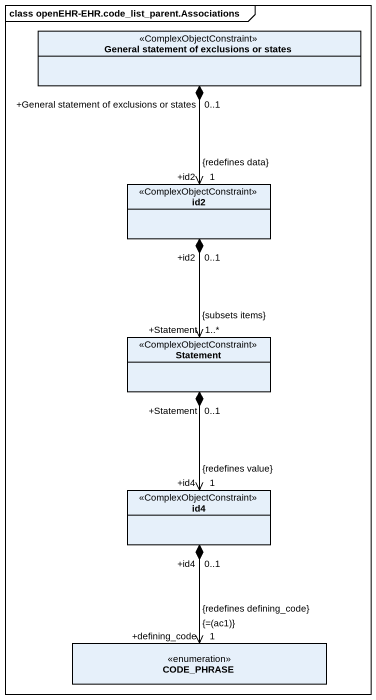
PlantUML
@startuml
mainframe class openEHR-EHR.code_list_parent.Associations
hide circle
hide empty members
class "General statement of exclusions or states" as General_statement_of <<ComplexObjectConstraint>>
class id2 <<ComplexObjectConstraint>>
class Statement <<ComplexObjectConstraint>>
class id4 <<ComplexObjectConstraint>>
enum CODE_PHRASE
General_statement_of "+General statement of exclusions or states\n0..1" *--> "+id2\n1\n{redefines data}" id2
id2 "+id2\n0..1" *--> "+Statement\n1..*\n{subsets items}" Statement
Statement "+Statement\n0..1" *--> "+id4\n1\n{redefines value}" id4
id4 "+id4\n0..1" *--> "+defining_code\n1\n{=(ac1)}\n{redefines defining_code}" CODE_PHRASE
@enduml
